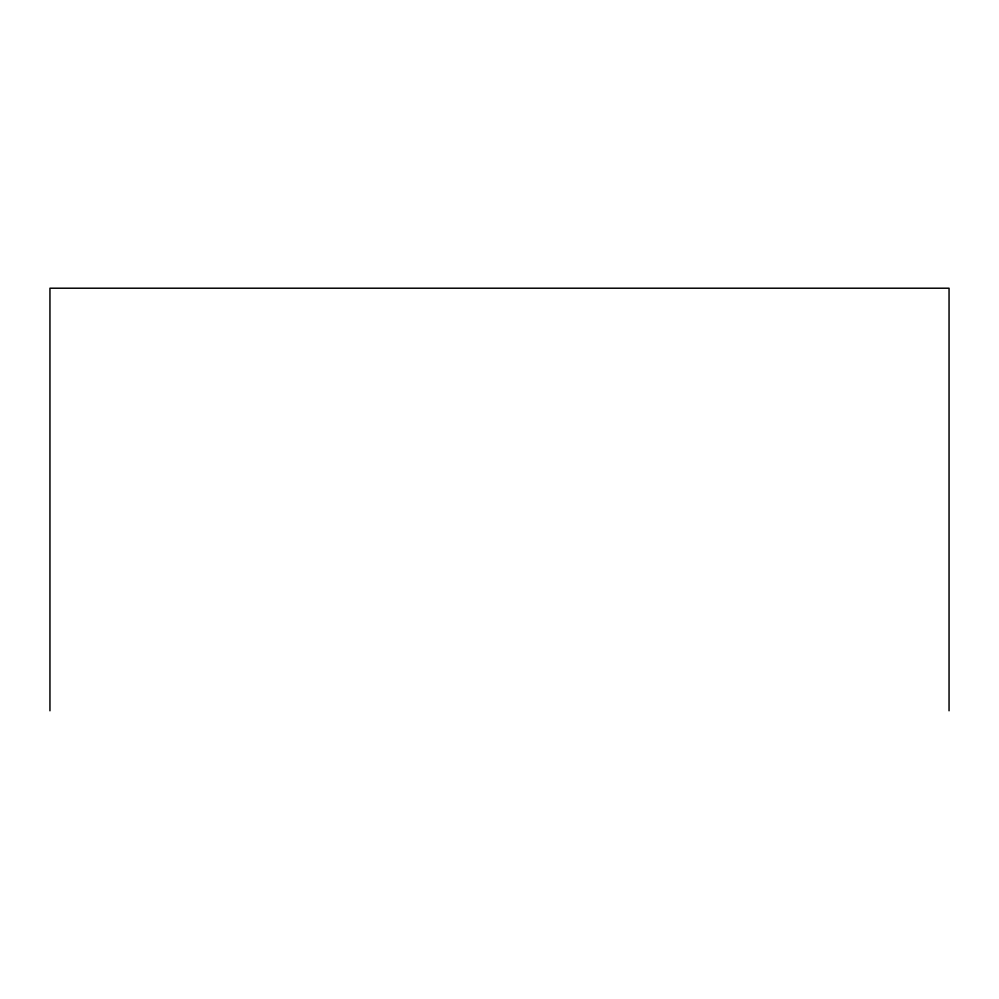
<?xml version="1.0" encoding="UTF-8"?>
<svg xmlns="http://www.w3.org/2000/svg" width="999" height="999" viewBox="0 0 999 999"><rect width="100%" height="100%" fill="white"/><g stroke="black" fill="none" stroke-linecap="round" stroke-linejoin="round"><path stroke-width="1.5" d="M949.05 710.789L949.05 288.212L49.95 288.212L49.95 710.789"/></g></svg>
